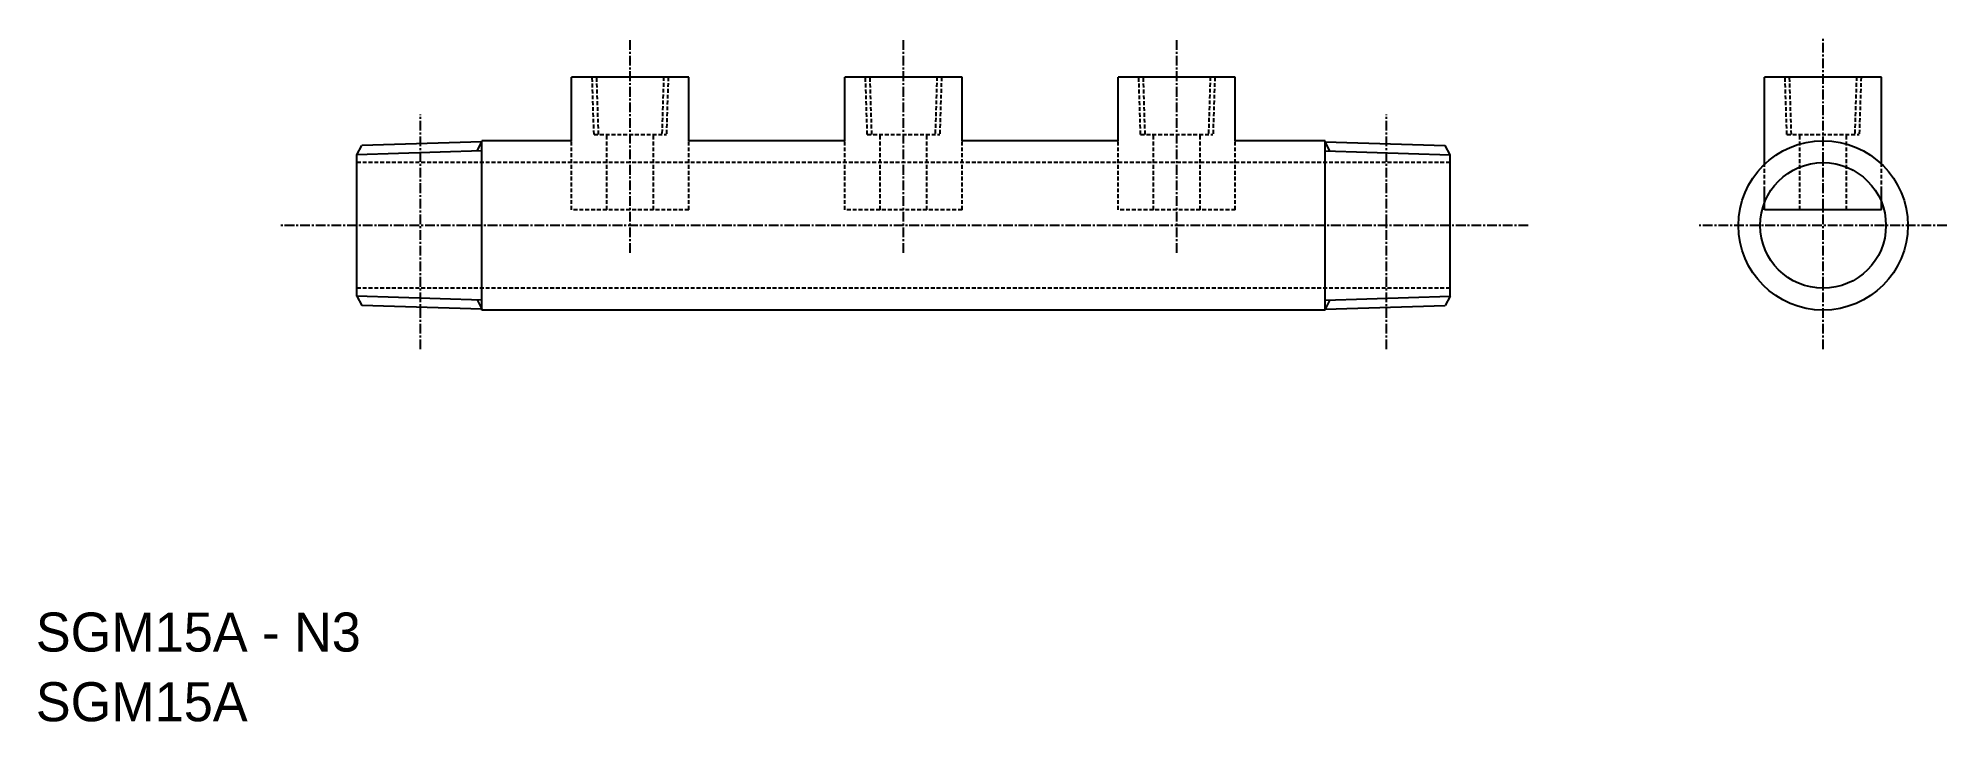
# Model space of a CAD drawing. Extents: x 231 to 476, y 327 to 415.
import ezdxf

# ---------------------------------------------------------------- set-up
doc = ezdxf.new("R2010")
doc.units = 0
doc.linetypes.add('CENTER', pattern=[2, 1.25, -0.25, 0.25, -0.25])
doc.linetypes.add('DASHED', pattern=[0.75, 0.5, -0.25])
doc.layers.get('0').update_dxf_attribs({"linetype": 'CONTINUOUS'})
doc.layers.add('CENTER', color=1, linetype='CENTER')

msp = doc.modelspace()

# ---------------------------------------------------------------- linework, layer by layer
at = {"color": 7, "linetype": 'CONTINUOUS'}
for p, q in [((314.69, 409.88), (299.69, 409.88)), ((299.69, 401.73), (299.69, 409.88)), ((314.69, 401.73), (314.69, 409.88)), ((349.69, 409.88), (334.69, 409.88)), ((334.69, 401.73), (334.69, 409.88)), ((349.69, 401.73), (349.69, 409.88)), ((369.69, 401.73), (369.69, 409.88)), ((384.69, 409.88), (369.69, 409.88)), ((384.69, 401.73), (384.69, 409.88)), ((467.46, 409.88), (452.46, 409.88)), ((452.46, 398.87), (452.46, 409.88)), ((467.46, 398.87), (467.46, 409.88)), ((272.19, 399.94), (272.81, 401.12)), ((288.19, 401.6), (272.81, 401.12)), ((288.19, 380.03), (288.19, 401.73)), ((299.69, 401.73), (288.19, 401.73)), ((334.69, 401.73), (314.69, 401.73)), ((369.69, 401.73), (349.69, 401.73)), ((396.19, 401.73), (384.69, 401.73)), ((396.19, 380.03), (396.19, 401.73)), ((396.19, 401.6), (411.58, 401.12)), ((412.19, 399.94), (411.58, 401.12)), ((272.19, 381.82), (272.19, 399.94)), ((412.19, 381.82), (412.19, 399.94)), ((452.46, 392.88), (452.46, 395.38)), ((467.46, 392.88), (467.46, 395.38)), ((467.46, 392.88), (452.46, 392.88)), ((272.19, 381.82), (272.81, 380.64)), ((412.19, 381.82), (411.58, 380.64)), ((288.19, 380.16), (272.81, 380.64)), ((396.19, 380.03), (288.19, 380.03)), ((396.19, 380.16), (411.58, 380.64))]:
    msp.add_line(p, q, dxfattribs=at)
at = {"color": 3, "linetype": 'DASHED'}
for p, q in [((302.56, 402.55), (302.33, 409.88)), ((303.14, 402.55), (302.91, 409.9)), ((311.48, 409.9), (311.25, 402.55)), ((312.06, 409.88), (311.83, 402.55)), ((337.56, 402.55), (337.33, 409.88)), ((338.14, 402.55), (337.91, 409.9)), ((346.48, 409.9), (346.25, 402.55)), ((347.06, 409.88), (346.83, 402.55)), ((372.56, 402.55), (372.33, 409.88)), ((373.14, 402.55), (372.91, 409.9)), ((381.48, 409.9), (381.25, 402.55)), ((382.06, 409.88), (381.83, 402.55)), ((455.32, 402.55), (455.09, 409.88)), ((455.9, 402.55), (455.67, 409.9)), ((464.24, 409.9), (464.01, 402.55)), ((464.82, 409.88), (464.59, 402.55)), ((299.69, 392.88), (299.69, 401.73)), ((302.56, 402.55), (311.83, 402.55)), ((304.19, 392.88), (304.19, 402.55)), ((310.19, 392.88), (310.19, 402.55)), ((314.69, 392.88), (314.69, 401.73)), ((334.69, 392.88), (334.69, 401.73)), ((337.56, 402.55), (346.83, 402.55)), ((339.19, 392.88), (339.19, 402.55)), ((345.19, 392.88), (345.19, 402.55)), ((349.69, 392.88), (349.69, 401.73)), ((369.69, 392.88), (369.69, 401.73)), ((372.56, 402.55), (381.83, 402.55)), ((374.19, 392.88), (374.19, 402.55)), ((380.19, 392.88), (380.19, 402.55)), ((384.69, 392.88), (384.69, 401.73)), ((455.32, 402.55), (464.59, 402.55)), ((456.96, 392.88), (456.96, 402.55)), ((462.96, 392.88), (462.96, 402.55)), ((412.19, 398.93), (272.19, 398.93)), ((452.46, 395.38), (452.46, 398.87)), ((467.46, 395.38), (467.46, 398.87)), ((314.69, 392.88), (299.69, 392.88)), ((349.69, 392.88), (334.69, 392.88)), ((384.69, 392.88), (369.69, 392.88)), ((412.19, 382.83), (272.19, 382.83))]:
    msp.add_line(p, q, dxfattribs=at)
at = {"color": 3}
for p, q in [((287.58, 400.42), (288.19, 401.6)), ((396.81, 400.42), (396.19, 401.6)), ((288.19, 400.44), (272.19, 399.94)), ((396.19, 400.44), (412.19, 399.94)), ((288.19, 381.32), (272.19, 381.82)), ((287.58, 381.34), (288.19, 380.16)), ((396.19, 381.32), (412.19, 381.82)), ((396.81, 381.34), (396.19, 380.16))]:
    msp.add_line(p, q, dxfattribs=at)
at = {"color": 7, "linetype": 'CONTINUOUS'}
for radius in [10.85, 8.05]:
    msp.add_circle((459.96, 390.88), radius, dxfattribs=at)
at = {"layer": 'CENTER', "linetype": 'CENTER'}
for p, q in [((307.19, 387.38), (307.19, 414.88)), ((342.19, 387.38), (342.19, 414.88)), ((377.19, 387.38), (377.19, 414.88)), ((459.96, 375.03), (459.96, 414.88)), ((280.35, 375.03), (280.35, 405.1)), ((404.03, 375.03), (404.03, 405.1)), ((422.19, 390.88), (262.19, 390.88)), ((475.81, 390.88), (444.11, 390.88))]:
    msp.add_line(p, q, dxfattribs=at)

# ---------------------------------------------------------------- texts
at = {"color": 7, "linetype": 'CONTINUOUS'}
for s, p in [('SGM15A - N3', (231.08, 336.28)), ('SGM15A', (231.08, 327.35))]:
    msp.add_text(s, height=5, dxfattribs=at).set_placement(p)

doc.saveas('drawing.dxf')
